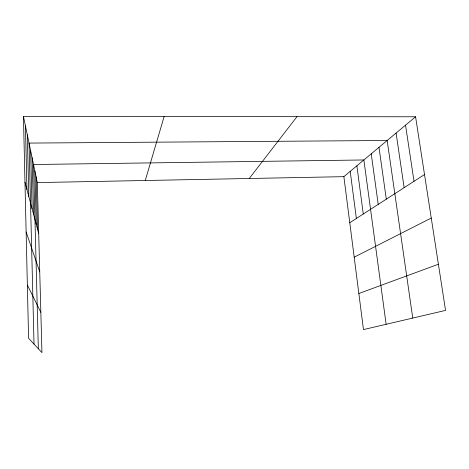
<?xml version="1.0" encoding="UTF-8"?>
<svg xmlns="http://www.w3.org/2000/svg" width="469" height="469" viewBox="0 0 469 469"><rect width="100%" height="100%" fill="white"/><g stroke="black" fill="none" stroke-linecap="round" stroke-linejoin="round"><path stroke-width="0.7" d="M145.273 180.501L164.132 116.541M249.279 178.49L296.977 116.67M343.871 176.661L415.581 116.781L445.55 310.402L363.469 329.59L343.871 176.661L37.315 182.588L23.45 116.412L415.581 116.781M349.774 222.716L424.521 174.527M354.189 257.182L431.257 218.056M358.844 293.512L438.404 264.235M27.349 285.029L40.844 312.325M26.123 231.979L39.742 271.879M24.974 182.171L38.704 233.597M405.538 125.164L414.016 181.298M396.088 133.055L404.137 187.664M412.755 318.064L387.171 140.501L29.037 143.086L34.026 344.111M378.987 147.336L386.298 199.167M371.231 153.814L378.213 204.378M386.128 324.29L363.868 159.958L33.528 164.513L38.335 348.731M356.874 165.803L363.276 214.005M350.214 171.361L356.358 218.466M37.315 182.588L41.94 352.588L28.586 338.284L23.45 116.412M36.119 176.883L37.526 229.189M34.858 170.868L36.283 224.528M32.121 157.789L33.575 214.386M30.626 150.655L32.097 208.852M27.302 134.779L28.797 196.499M25.437 125.909L26.95 189.582"/></g></svg>
